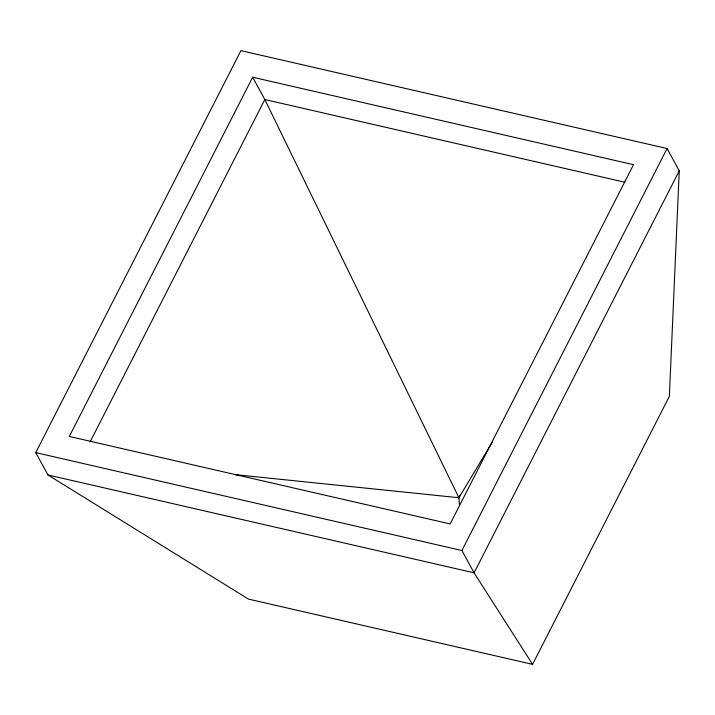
<?xml version="1.0" encoding="UTF-8"?>
<svg xmlns="http://www.w3.org/2000/svg" width="715" height="715" viewBox="0 0 715 715"><rect width="100%" height="100%" fill="white"/><g stroke="black" fill="none" stroke-linecap="round" stroke-linejoin="round"><path stroke-width="1.07" d="M679.25 170.849L669.356 396.369L532.577 664.36L248.463 599.099L47.923 474.948L35.75 452.622L240.919 50.64L667.077 148.532L679.25 170.849L474.081 572.831L532.577 664.36M252.672 77.22L69.319 436.454L450.164 523.934L633.517 164.7L252.672 77.22L264.836 99.537L458.914 497.738L459.45 505.451M90.099 441.906L264.836 99.537L625.008 182.271M460.433 494.753L458.914 497.738L234.672 474.59M47.923 474.948L474.081 572.831L461.908 550.514L667.077 148.532M492.242 442.281L458.914 497.738L456.742 497.238M35.75 452.622L461.908 550.514"/></g></svg>
